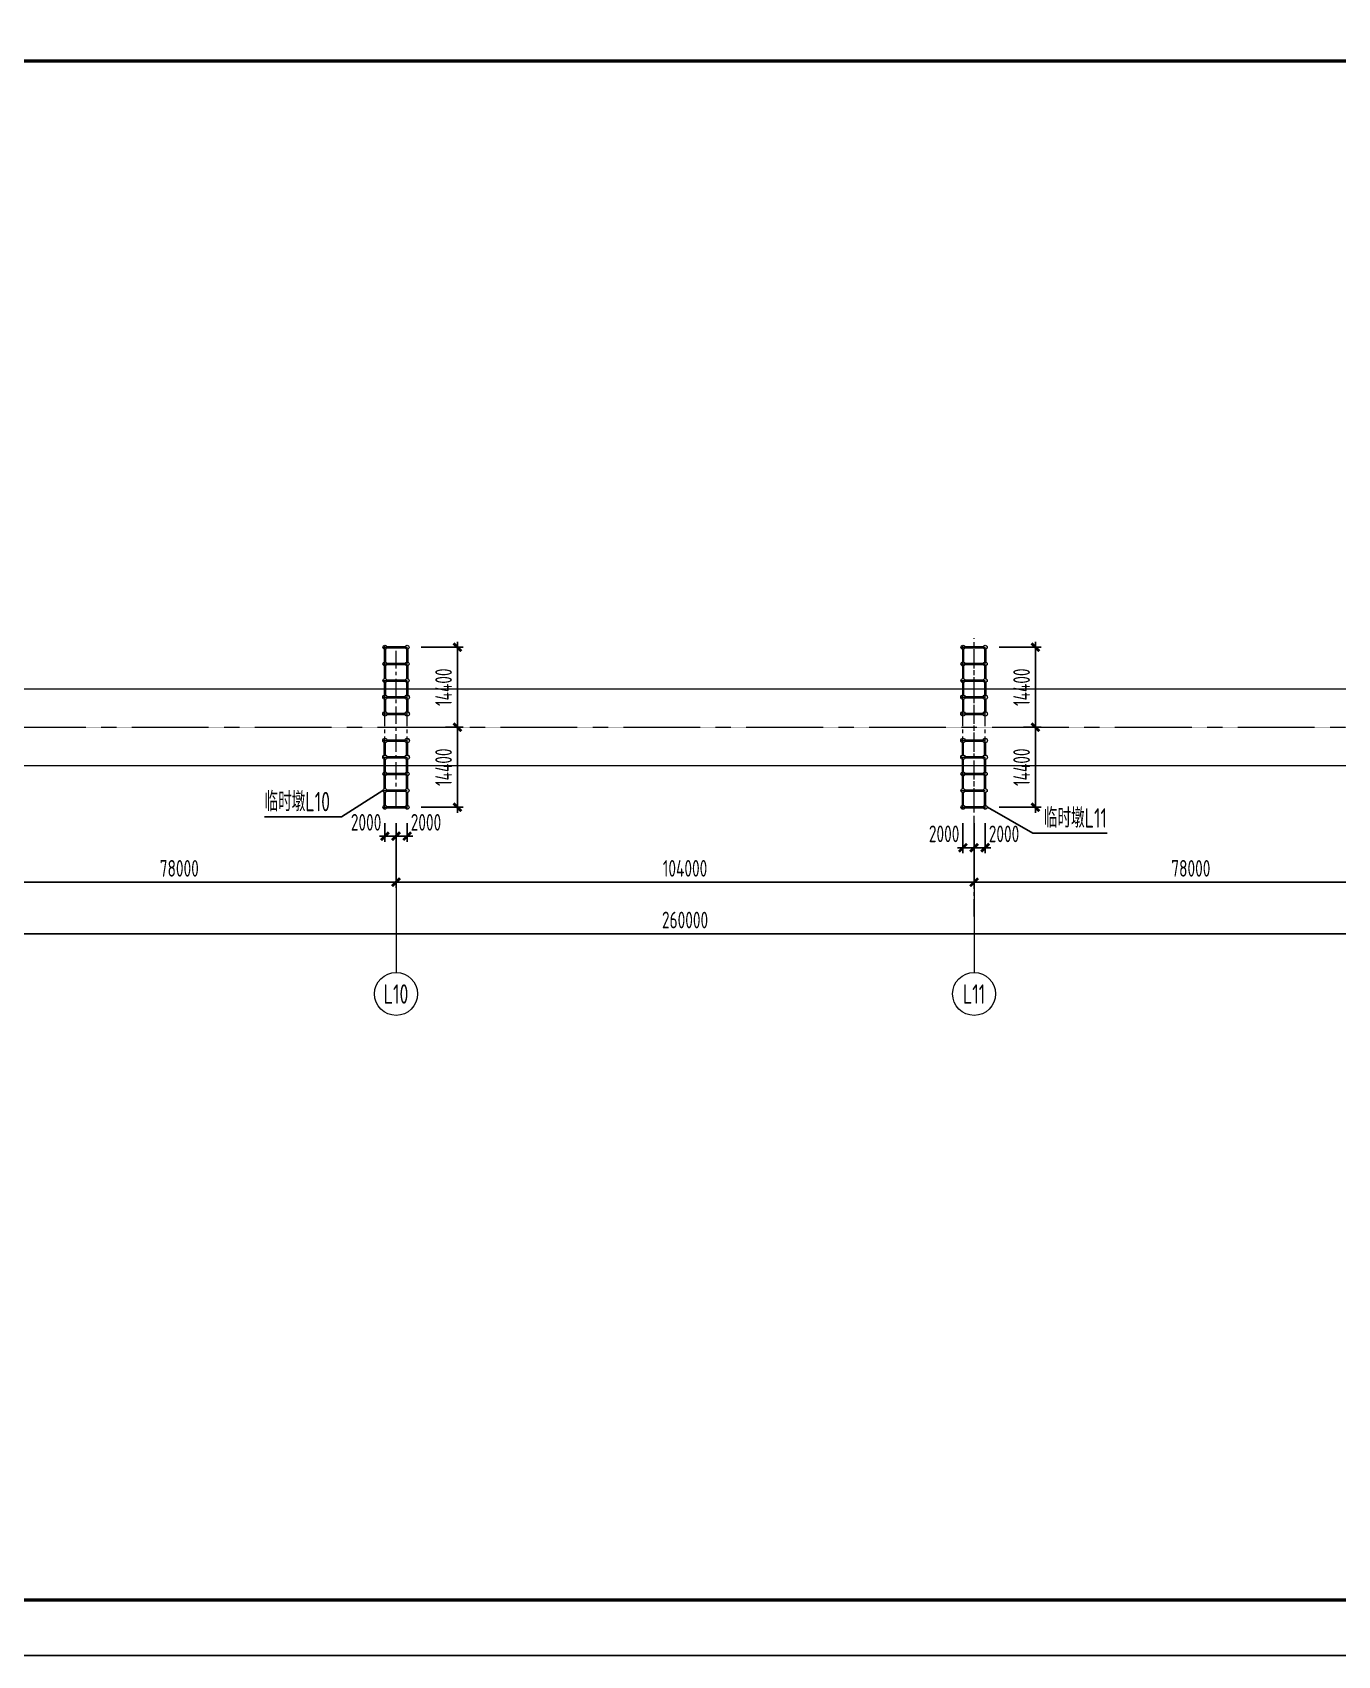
# Model space of a CAD drawing. Extents: x -2876908 to 633791, y -1383861 to 872234.
# Drawn here: x -611232 to -376429, y 278234 to 570384 of the extents above; entities that cross this region are included whole.
import ezdxf
from ezdxf.enums import TextEntityAlignment as Align

# ---------------------------------------------------------------- set-up
doc = ezdxf.new("R2010")
doc.units = 0
doc.header["$LTSCALE"] = 5
doc.header["$MEASUREMENT"] = 0
doc.linetypes.add('CENTER', pattern=[2, 1.25, -0.25, 0.25, -0.25])
doc.linetypes.add('DASHED', pattern=[0.75, 0.5, -0.25])
doc.layers.get('0').update_dxf_attribs({"linetype": 'CONTINUOUS', "lineweight": 25})
doc.layers.get('DEFPOINTS').update_dxf_attribs({"color": 35, "linetype": 'CONTINUOUS', "lineweight": 13})
for name, color, linetype, lineweight in [('1粗实线', 1, 'CONTINUOUS', 30), ('3中心线', 6, 'CENTER', 18), ('4虚线', 2, 'DASHED', 18), ('5标注', 3, 'CONTINUOUS', 15), ('6文本', 7, 'CONTINUOUS', 15), ('8轮廓线', 4, 'CONTINUOUS', 15), ('DIM', 3, 'CONTINUOUS', 0), ('HFZT', 5, 'CONTINUOUS', 15)]:
    doc.layers.add(name, color=color, linetype=linetype, lineweight=lineweight)
doc.styles.add('TSSD_Dimension', font='tssdeng.shx', dxfattribs={"width": 0.7, "bigfont": 'hztxt.shx'})
doc.styles.add('TSSD_NORM', font='tssdeng.shx', dxfattribs={"width": 0.7, "bigfont": 'hztxt.shx'})
doc.dimstyles.new('TSSD_100_100', dxfattribs={"dimtxt": 300, "dimasz": 100, "dimexe": 100, "dimexo": 250, "dimgap": 100, "dimtad": 1, "dimdec": 0, "dimzin": 0, "dimdsep": 46, "dimtxsty": 'TSSD_Dimension', "dimblk": 'ARCHTICK', "dimblk1": 'ARCHTICK', "dimblk2": 'ARCHTICK', "dimcen": 0, "dimdle": 100, "dimclrt": 7, "dimadec": 0, "dimazin": 0, "dimtfac": 1, "dimtdec": 0, "dimtix": 1, "dimtmove": 2, "dimatfit": 3, "dimfxl": 1, "dimtolj": 1, "dimtzin": 0, "dimarcsym": 0})

# ---------------------------------------------------------------- blocks, each defined once
blk = doc.blocks.new('图框')
blk.add_line((81210, -10000), (-1573790, -10000))
at = {"color": 7, "linetype": 'Continuous'}
blk.add_lwpolyline([(-1598790, -10000), (-1598790, 287000), (81210, 287000), (81210, -10000), (-1598790, -10000)], dxfattribs=at)
at = {"layer": '1粗实线', "color": 7, "linetype": 'Continuous', "const_width": 600}
blk.add_lwpolyline([(-1573790, 0), (-1573790, 277000), (71210, 277000), (71210, 0), (-1573790, 0)], dxfattribs=at)
at = {"layer": 'HFZT', "color": 2, "style": 'TSSD_NORM', "width": 0.7}
for tag, height, p in [('比例尺', 2500, (63962, 21000)), ('图名', 4000, (-19528, 4250)), ('图号', 2500, (36224, 7000)), ('日期', 2500, (63962, 7000))]:
    blk.add_attdef(tag, text='', height=height, dxfattribs=at).set_placement(p, align=Align.MIDDLE)
blk = doc.blocks.new('平面图')
at = {"layer": '3中心线'}
blk.add_lwpolyline([(-1432236, 0), (212764, 0)], dxfattribs=at)
at = {"layer": '8轮廓线'}
for points in [[(-1432236, 6900), (212764, 6900)], [(-1432236, -6900), (212764, -6900)]]:
    blk.add_lwpolyline(points, dxfattribs=at)
blk = doc.blocks.new('_ArchTick')
at = {"color": 0, "linetype": 'ByBlock', "const_width": 0.5}
blk.add_lwpolyline([(-0.71, -0.71), (0.71, 0.71)], dxfattribs=at)
blk = doc.blocks.new('*D67')
at = {"layer": 'DEFPOINTS', "color": 0, "transparency": 16777216}
for p in [(-623821, 430578), (-545821, 430578), (-545821, 417425)]:
    blk.add_point(p, dxfattribs=at)
at = {"layer": 'DIM', "color": 0, "linetype": 'ByBlock', "lineweight": -2, "transparency": 16777216}
blk.add_line((-623821, 428078), (-623821, 416425), dxfattribs=at)
at = {"layer": 'DIM', "color": 0, "lineweight": -2, "transparency": 16777216}
for p, q in [((-545821, 428078), (-545821, 416425)), ((-624821, 417425), (-544821, 417425))]:
    blk.add_line(p, q, dxfattribs=at)
at = {"layer": 'DIM', "color": 0, "lineweight": -2, "transparency": 16777216, "xscale": 1000, "yscale": 1000, "zscale": 1000, "rotation": 180}
blk.add_blockref('_ArchTick', (-623821, 417425), dxfattribs=at)
at = {"layer": 'DIM', "color": 0, "lineweight": -2, "transparency": 16777216, "xscale": 1000, "yscale": 1000, "zscale": 1000}
blk.add_blockref('_ArchTick', (-545821, 417425), dxfattribs=at)
at = {"layer": 'DIM', "color": 7, "transparency": 16777216, "insert": (-584821, 419925), "char_height": 3000, "attachment_point": 5, "style": 'TSSD_Dimension'}
blk.add_mtext('\\A1;78000', dxfattribs=at)
blk = doc.blocks.new('*D68')
at = {"layer": 'DEFPOINTS', "color": 0, "transparency": 16777216}
for p in [(-545821, 430578), (-441821, 430578), (-441821, 417425)]:
    blk.add_point(p, dxfattribs=at)
at = {"layer": 'DIM', "color": 0, "linetype": 'ByBlock', "lineweight": -2, "transparency": 16777216}
blk.add_line((-545821, 428078), (-545821, 416425), dxfattribs=at)
at = {"layer": 'DIM', "color": 0, "lineweight": -2, "transparency": 16777216}
for p, q in [((-441821, 428078), (-441821, 416425)), ((-546821, 417425), (-440821, 417425))]:
    blk.add_line(p, q, dxfattribs=at)
at = {"layer": 'DIM', "color": 0, "lineweight": -2, "transparency": 16777216, "xscale": 1000, "yscale": 1000, "zscale": 1000, "rotation": 180}
blk.add_blockref('_ArchTick', (-545821, 417425), dxfattribs=at)
at = {"layer": 'DIM', "color": 0, "lineweight": -2, "transparency": 16777216, "xscale": 1000, "yscale": 1000, "zscale": 1000}
blk.add_blockref('_ArchTick', (-441821, 417425), dxfattribs=at)
at = {"layer": 'DIM', "color": 7, "transparency": 16777216, "insert": (-493821, 419925), "char_height": 3000, "attachment_point": 5, "style": 'TSSD_Dimension'}
blk.add_mtext('\\A1;104000', dxfattribs=at)
blk = doc.blocks.new('*D69')
at = {"layer": 'DEFPOINTS', "color": 0, "transparency": 16777216}
for p in [(-441821, 430578), (-363821, 430578), (-363821, 417425)]:
    blk.add_point(p, dxfattribs=at)
at = {"layer": 'DIM', "color": 0, "linetype": 'ByBlock', "lineweight": -2, "transparency": 16777216}
blk.add_line((-441821, 428078), (-441821, 416425), dxfattribs=at)
at = {"layer": 'DIM', "color": 0, "lineweight": -2, "transparency": 16777216}
for p, q in [((-363821, 428078), (-363821, 416425)), ((-442821, 417425), (-362821, 417425))]:
    blk.add_line(p, q, dxfattribs=at)
at = {"layer": 'DIM', "color": 0, "lineweight": -2, "transparency": 16777216, "xscale": 1000, "yscale": 1000, "zscale": 1000, "rotation": 180}
blk.add_blockref('_ArchTick', (-441821, 417425), dxfattribs=at)
at = {"layer": 'DIM', "color": 0, "lineweight": -2, "transparency": 16777216, "xscale": 1000, "yscale": 1000, "zscale": 1000}
blk.add_blockref('_ArchTick', (-363821, 417425), dxfattribs=at)
at = {"layer": 'DIM', "color": 7, "transparency": 16777216, "insert": (-402821, 419925), "char_height": 3000, "attachment_point": 5, "style": 'TSSD_Dimension'}
blk.add_mtext('\\A1;78000', dxfattribs=at)
blk = doc.blocks.new('*D80')
at = {"layer": 'DEFPOINTS', "color": 0, "transparency": 16777216}
for p in [(-623821, 431025), (-363821, 430928), (-363821, 408125)]:
    blk.add_point(p, dxfattribs=at)
at = {"layer": 'DIM', "color": 0, "linetype": 'ByBlock', "lineweight": -2, "transparency": 16777216}
blk.add_line((-623821, 428525), (-623821, 407125), dxfattribs=at)
at = {"layer": 'DIM', "color": 0, "lineweight": -2, "transparency": 16777216}
for p, q in [((-363821, 428428), (-363821, 407125)), ((-624821, 408125), (-362821, 408125))]:
    blk.add_line(p, q, dxfattribs=at)
at = {"layer": 'DIM', "color": 0, "lineweight": -2, "transparency": 16777216, "xscale": 1000, "yscale": 1000, "zscale": 1000, "rotation": 180}
blk.add_blockref('_ArchTick', (-623821, 408125), dxfattribs=at)
at = {"layer": 'DIM', "color": 0, "lineweight": -2, "transparency": 16777216, "xscale": 1000, "yscale": 1000, "zscale": 1000}
blk.add_blockref('_ArchTick', (-363821, 408125), dxfattribs=at)
at = {"layer": 'DIM', "color": 7, "transparency": 16777216, "insert": (-493821, 410625), "char_height": 3000, "attachment_point": 5, "style": 'TSSD_Dimension'}
blk.add_mtext('\\A1;260000', dxfattribs=at)
blk = doc.blocks.new('F3T')
at = {"layer": '5标注'}
for p, q in [((-476808, 14863), (-476808, -408)), ((-372808, 14863), (-372808, -408))]:
    blk.add_line(p, q, dxfattribs=at)
for centre in [(-476808, -4271), (-372808, -4271)]:
    blk.add_circle(centre, 3863, dxfattribs=at)
at = {"layer": '5标注', "style": 'TSSD_NORM', "width": 0.7}
for s, p in [('L10', (-476808, -4278)), ('L11', (-372808, -4278))]:
    blk.add_text(s, height=3500, dxfattribs=at).set_placement(p, align=Align.MIDDLE_CENTER)
blk = doc.blocks.new('*D1869')
at = {"layer": 'DEFPOINTS', "color": 0, "transparency": 16777216}
for p in [(-547821, 430578), (-545821, 430578), (-545821, 425712)]:
    blk.add_point(p, dxfattribs=at)
at = {"layer": 'DIM', "color": 0, "linetype": 'ByBlock', "lineweight": -2, "transparency": 16777216}
blk.add_line((-547821, 428078), (-547821, 424712), dxfattribs=at)
at = {"layer": 'DIM', "color": 0, "lineweight": -2, "transparency": 16777216}
for p, q in [((-545821, 428078), (-545821, 424712)), ((-547821, 425712), (-548821, 425712)), ((-547821, 425712), (-545821, 425712)), ((-545821, 425712), (-544821, 425712))]:
    blk.add_line(p, q, dxfattribs=at)
at = {"layer": 'DIM', "color": 0, "lineweight": -2, "transparency": 16777216, "xscale": 1000, "yscale": 1000, "zscale": 1000}
blk.add_blockref('_ArchTick', (-547821, 425712), dxfattribs=at)
at = {"layer": 'DIM', "color": 0, "lineweight": -2, "transparency": 16777216, "xscale": 1000, "yscale": 1000, "zscale": 1000, "rotation": 180}
blk.add_blockref('_ArchTick', (-545821, 425712), dxfattribs=at)
at = {"layer": 'DIM', "color": 7, "transparency": 16777216, "insert": (-551210, 428212), "char_height": 3000, "attachment_point": 5, "style": 'TSSD_Dimension'}
blk.add_mtext('\\A1;2000', dxfattribs=at)
blk = doc.blocks.new('*D1870')
at = {"layer": 'DEFPOINTS', "color": 0, "transparency": 16777216}
for p in [(-545821, 430578), (-543821, 430578), (-543821, 425712)]:
    blk.add_point(p, dxfattribs=at)
at = {"layer": 'DIM', "color": 0, "linetype": 'ByBlock', "lineweight": -2, "transparency": 16777216}
blk.add_line((-545821, 428078), (-545821, 424712), dxfattribs=at)
at = {"layer": 'DIM', "color": 0, "lineweight": -2, "transparency": 16777216}
for p, q in [((-543821, 428078), (-543821, 424712)), ((-546821, 425712), (-542821, 425712))]:
    blk.add_line(p, q, dxfattribs=at)
at = {"layer": 'DIM', "color": 0, "lineweight": -2, "transparency": 16777216, "xscale": 1000, "yscale": 1000, "zscale": 1000, "rotation": 180}
blk.add_blockref('_ArchTick', (-545821, 425712), dxfattribs=at)
at = {"layer": 'DIM', "color": 0, "lineweight": -2, "transparency": 16777216, "xscale": 1000, "yscale": 1000, "zscale": 1000}
blk.add_blockref('_ArchTick', (-543821, 425712), dxfattribs=at)
at = {"layer": 'DIM', "color": 7, "transparency": 16777216, "insert": (-540433, 428212), "char_height": 3000, "attachment_point": 5, "style": 'TSSD_Dimension'}
blk.add_mtext('\\A1;2000', dxfattribs=at)
blk = doc.blocks.new('*D1871')
at = {"layer": 'DEFPOINTS', "color": 0, "transparency": 16777216}
for p in [(-443821, 430578), (-441821, 430578), (-441821, 423635)]:
    blk.add_point(p, dxfattribs=at)
at = {"layer": 'DIM', "color": 0, "linetype": 'ByBlock', "lineweight": -2, "transparency": 16777216}
blk.add_line((-443821, 428078), (-443821, 422635), dxfattribs=at)
at = {"layer": 'DIM', "color": 0, "lineweight": -2, "transparency": 16777216}
for p, q in [((-441821, 428078), (-441821, 422635)), ((-443821, 423635), (-444821, 423635)), ((-443821, 423635), (-441821, 423635)), ((-441821, 423635), (-440821, 423635))]:
    blk.add_line(p, q, dxfattribs=at)
at = {"layer": 'DIM', "color": 0, "lineweight": -2, "transparency": 16777216, "xscale": 1000, "yscale": 1000, "zscale": 1000}
blk.add_blockref('_ArchTick', (-443821, 423635), dxfattribs=at)
at = {"layer": 'DIM', "color": 0, "lineweight": -2, "transparency": 16777216, "xscale": 1000, "yscale": 1000, "zscale": 1000, "rotation": 180}
blk.add_blockref('_ArchTick', (-441821, 423635), dxfattribs=at)
at = {"layer": 'DIM', "color": 7, "transparency": 16777216, "insert": (-447210, 426135), "char_height": 3000, "attachment_point": 5, "style": 'TSSD_Dimension'}
blk.add_mtext('\\A1;2000', dxfattribs=at)
blk = doc.blocks.new('*D1872')
at = {"layer": 'DEFPOINTS', "color": 0, "transparency": 16777216}
for p in [(-441821, 430578), (-439821, 430578), (-439821, 423635)]:
    blk.add_point(p, dxfattribs=at)
at = {"layer": 'DIM', "color": 0, "linetype": 'ByBlock', "lineweight": -2, "transparency": 16777216}
blk.add_line((-441821, 428078), (-441821, 422635), dxfattribs=at)
at = {"layer": 'DIM', "color": 0, "lineweight": -2, "transparency": 16777216}
for p, q in [((-439821, 428078), (-439821, 422635)), ((-442821, 423635), (-438821, 423635))]:
    blk.add_line(p, q, dxfattribs=at)
at = {"layer": 'DIM', "color": 0, "lineweight": -2, "transparency": 16777216, "xscale": 1000, "yscale": 1000, "zscale": 1000, "rotation": 180}
blk.add_blockref('_ArchTick', (-441821, 423635), dxfattribs=at)
at = {"layer": 'DIM', "color": 0, "lineweight": -2, "transparency": 16777216, "xscale": 1000, "yscale": 1000, "zscale": 1000}
blk.add_blockref('_ArchTick', (-439821, 423635), dxfattribs=at)
at = {"layer": 'DIM', "color": 7, "transparency": 16777216, "insert": (-436433, 426135), "char_height": 3000, "attachment_point": 5, "style": 'TSSD_Dimension'}
blk.add_mtext('\\A1;2000', dxfattribs=at)
blk = doc.blocks.new('*D1877')
at = {"layer": 'DEFPOINTS', "color": 0, "transparency": 16777216}
for p in [(-539400, 445328), (-534770, 445328), (-543821, 430928)]:
    blk.add_point(p, dxfattribs=at)
at = {"layer": 'DIM', "color": 0, "lineweight": -2, "transparency": 16777216}
for p, q in [((-536900, 445328), (-533770, 445328)), ((-534770, 429928), (-534770, 446328))]:
    blk.add_line(p, q, dxfattribs=at)
at = {"layer": 'DIM', "color": 0, "linetype": 'ByBlock', "lineweight": -2, "transparency": 16777216}
blk.add_line((-541321, 430928), (-533770, 430928), dxfattribs=at)
at = {"layer": 'DIM', "color": 0, "lineweight": -2, "transparency": 16777216, "xscale": 1000, "yscale": 1000, "zscale": 1000}
for p, rotation in [((-534770, 445328), 90), ((-534770, 430928), 270)]:
    blk.add_blockref('_ArchTick', p, dxfattribs=dict(at, rotation=rotation))
at = {"layer": 'DIM', "color": 7, "transparency": 16777216, "insert": (-537270, 438128), "char_height": 3000, "attachment_point": 5, "rotation": 90, "style": 'TSSD_Dimension'}
blk.add_mtext('\\A1;14400', dxfattribs=at)
blk = doc.blocks.new('*D1878')
at = {"layer": 'DEFPOINTS', "color": 0, "transparency": 16777216}
for p in [(-543821, 459728), (-534770, 459728), (-539400, 445328)]:
    blk.add_point(p, dxfattribs=at)
at = {"layer": 'DIM', "color": 0, "lineweight": -2, "transparency": 16777216}
for p, q in [((-541321, 459728), (-533770, 459728)), ((-534770, 444328), (-534770, 460728))]:
    blk.add_line(p, q, dxfattribs=at)
at = {"layer": 'DIM', "color": 0, "linetype": 'ByBlock', "lineweight": -2, "transparency": 16777216}
blk.add_line((-536900, 445328), (-533770, 445328), dxfattribs=at)
at = {"layer": 'DIM', "color": 0, "lineweight": -2, "transparency": 16777216, "xscale": 1000, "yscale": 1000, "zscale": 1000}
for p, rotation in [((-534770, 459728), 90), ((-534770, 445328), 270)]:
    blk.add_blockref('_ArchTick', p, dxfattribs=dict(at, rotation=rotation))
at = {"layer": 'DIM', "color": 7, "transparency": 16777216, "insert": (-537270, 452528), "char_height": 3000, "attachment_point": 5, "rotation": 90, "style": 'TSSD_Dimension'}
blk.add_mtext('\\A1;14400', dxfattribs=at)
blk = doc.blocks.new('*D1879')
at = {"layer": 'DEFPOINTS', "color": 0, "transparency": 16777216}
for p in [(-435400, 445328), (-430770, 445328), (-439821, 430928)]:
    blk.add_point(p, dxfattribs=at)
at = {"layer": 'DIM', "color": 0, "lineweight": -2, "transparency": 16777216}
for p, q in [((-432900, 445328), (-429770, 445328)), ((-430770, 429928), (-430770, 446328))]:
    blk.add_line(p, q, dxfattribs=at)
at = {"layer": 'DIM', "color": 0, "linetype": 'ByBlock', "lineweight": -2, "transparency": 16777216}
blk.add_line((-437321, 430928), (-429770, 430928), dxfattribs=at)
at = {"layer": 'DIM', "color": 0, "lineweight": -2, "transparency": 16777216, "xscale": 1000, "yscale": 1000, "zscale": 1000}
for p, rotation in [((-430770, 445328), 90), ((-430770, 430928), 270)]:
    blk.add_blockref('_ArchTick', p, dxfattribs=dict(at, rotation=rotation))
at = {"layer": 'DIM', "color": 7, "transparency": 16777216, "insert": (-433270, 438128), "char_height": 3000, "attachment_point": 5, "rotation": 90, "style": 'TSSD_Dimension'}
blk.add_mtext('\\A1;14400', dxfattribs=at)
blk = doc.blocks.new('*D1880')
at = {"layer": 'DEFPOINTS', "color": 0, "transparency": 16777216}
for p in [(-439821, 459728), (-430770, 459728), (-435400, 445328)]:
    blk.add_point(p, dxfattribs=at)
at = {"layer": 'DIM', "color": 0, "lineweight": -2, "transparency": 16777216}
for p, q in [((-437321, 459728), (-429770, 459728)), ((-430770, 444328), (-430770, 460728))]:
    blk.add_line(p, q, dxfattribs=at)
at = {"layer": 'DIM', "color": 0, "linetype": 'ByBlock', "lineweight": -2, "transparency": 16777216}
blk.add_line((-432900, 445328), (-429770, 445328), dxfattribs=at)
at = {"layer": 'DIM', "color": 0, "lineweight": -2, "transparency": 16777216, "xscale": 1000, "yscale": 1000, "zscale": 1000}
for p, rotation in [((-430770, 459728), 90), ((-430770, 445328), 270)]:
    blk.add_blockref('_ArchTick', p, dxfattribs=dict(at, rotation=rotation))
at = {"layer": 'DIM', "color": 7, "transparency": 16777216, "insert": (-433270, 452528), "char_height": 3000, "attachment_point": 5, "rotation": 90, "style": 'TSSD_Dimension'}
blk.add_mtext('\\A1;14400', dxfattribs=at)

msp = doc.modelspace()

# ---------------------------------------------------------------- linework, layer by layer
at = {"layer": '3中心线', "ltscale": 500}
for p, q in [((-548221.088, 459727.767), (-543421.088, 459727.767)), ((-547821.088, 430527.773), (-547821.088, 460042.767)), ((-545821.088, 430927.773), (-545821.088, 459727.767)), ((-543821.088, 430527.773), (-543821.088, 459727.767)), ((-444221.088, 459727.767), (-439421.088, 459727.767)), ((-443821.088, 430527.773), (-443821.088, 460042.767)), ((-441821.088, 411240.199), (-441821.088, 461380.235)), ((-441821.088, 430927.773), (-441821.088, 459727.767)), ((-439821.088, 430527.773), (-439821.088, 459727.767)), ((-548221.088, 456727.767), (-543421.088, 456727.767)), ((-444221.088, 456727.767), (-439421.088, 456727.767)), ((-548221.088, 453727.767), (-543421.088, 453727.767)), ((-444221.088, 453727.767), (-439421.088, 453727.767)), ((-548221.088, 450727.767), (-543421.088, 450727.767)), ((-444221.088, 450727.767), (-439421.088, 450727.767)), ((-548221.088, 447727.767), (-543421.088, 447727.767)), ((-444221.088, 447727.767), (-439421.088, 447727.767)), ((-548221.088, 442927.773), (-543421.088, 442927.773)), ((-444221.088, 442927.773), (-439421.088, 442927.773)), ((-548221.088, 439927.773), (-543421.088, 439927.773)), ((-444221.088, 439927.773), (-439421.088, 439927.773)), ((-548221.088, 436927.773), (-543421.088, 436927.773)), ((-444221.088, 436927.773), (-439421.088, 436927.773)), ((-548221.088, 433927.773), (-543421.088, 433927.773)), ((-444221.088, 433927.773), (-439421.088, 433927.773)), ((-548221.088, 430927.773), (-543421.088, 430927.773)), ((-444221.088, 430927.773), (-439421.088, 430927.773))]:
    msp.add_line(p, q, dxfattribs=at)
at = {"layer": '4虚线', "ltscale": 500}
for p, q in [((-547924.588, 459382.966), (-547924.588, 457072.568)), ((-547717.588, 459382.966), (-547717.588, 457072.568)), ((-547476.287, 459831.267), (-544165.889, 459831.267)), ((-547476.287, 459624.267), (-544165.889, 459624.267)), ((-543924.588, 459382.966), (-543924.588, 457072.568)), ((-543717.588, 459382.966), (-543717.588, 457072.568)), ((-443924.588, 459382.966), (-443924.588, 457072.568)), ((-443717.588, 459382.966), (-443717.588, 457072.568)), ((-443476.287, 459831.267), (-440165.889, 459831.267)), ((-443476.287, 459624.267), (-440165.889, 459624.267)), ((-439924.588, 459382.966), (-439924.588, 457072.568)), ((-439717.588, 459382.966), (-439717.588, 457072.568)), ((-547924.588, 456382.966), (-547924.588, 454072.568)), ((-547717.588, 456382.966), (-547717.588, 454072.568)), ((-547476.287, 456831.267), (-544165.889, 456831.267)), ((-547476.287, 456624.267), (-544165.889, 456624.267)), ((-543924.588, 456382.966), (-543924.588, 454072.568)), ((-543717.588, 456382.966), (-543717.588, 454072.568)), ((-443924.588, 456382.966), (-443924.588, 454072.568)), ((-443717.588, 456382.966), (-443717.588, 454072.568)), ((-443476.287, 456831.267), (-440165.889, 456831.267)), ((-443476.287, 456624.267), (-440165.889, 456624.267)), ((-439924.588, 456382.966), (-439924.588, 454072.568)), ((-439717.588, 456382.966), (-439717.588, 454072.568)), ((-547924.588, 453382.966), (-547924.588, 451114.145)), ((-547717.588, 453382.966), (-547717.588, 451114.145)), ((-547476.287, 453831.267), (-544165.889, 453831.267)), ((-547476.287, 453624.267), (-544165.889, 453624.267)), ((-543924.588, 453382.966), (-543924.588, 451114.145)), ((-543717.588, 453382.966), (-543717.588, 451114.145)), ((-443924.588, 453382.966), (-443924.588, 451114.145)), ((-443717.588, 453382.966), (-443717.588, 451114.145)), ((-443476.287, 453831.267), (-440165.889, 453831.267)), ((-443476.287, 453624.267), (-440165.889, 453624.267)), ((-439924.588, 453382.966), (-439924.588, 451114.145)), ((-439717.588, 453382.966), (-439717.588, 451114.145)), ((-547924.588, 450341.389), (-547924.588, 448114.145)), ((-547717.588, 450341.389), (-547717.588, 448114.145)), ((-547434.71, 450831.267), (-544207.466, 450831.267)), ((-547434.71, 450624.267), (-544207.466, 450624.267)), ((-543924.588, 450341.389), (-543924.588, 448114.145)), ((-543717.588, 450341.389), (-543717.588, 448114.145)), ((-443924.588, 450341.389), (-443924.588, 448114.145)), ((-443717.588, 450341.389), (-443717.588, 448114.145)), ((-443434.71, 450831.267), (-440207.466, 450831.267)), ((-443434.71, 450624.267), (-440207.466, 450624.267)), ((-439924.588, 450341.389), (-439924.588, 448114.145)), ((-439717.588, 450341.389), (-439717.588, 448114.145)), ((-547434.71, 447831.267), (-544207.466, 447831.267)), ((-547434.71, 447624.267), (-544207.466, 447624.267)), ((-443434.71, 447831.267), (-440207.466, 447831.267)), ((-443434.71, 447624.267), (-440207.466, 447624.267)), ((-547924.588, 440314.151), (-547924.588, 442541.395)), ((-547717.588, 440314.151), (-547717.588, 442541.395)), ((-547434.71, 443031.273), (-544207.466, 443031.273)), ((-547434.71, 442824.273), (-544207.466, 442824.273)), ((-543924.588, 440314.151), (-543924.588, 442541.395)), ((-543717.588, 440314.151), (-543717.588, 442541.395)), ((-443924.588, 440314.151), (-443924.588, 442541.395)), ((-443717.588, 440314.151), (-443717.588, 442541.395)), ((-443434.71, 443031.273), (-440207.466, 443031.273)), ((-443434.71, 442824.273), (-440207.466, 442824.273)), ((-439924.588, 440314.151), (-439924.588, 442541.395)), ((-439717.588, 440314.151), (-439717.588, 442541.395)), ((-547924.588, 437272.574), (-547924.588, 439541.395)), ((-547717.588, 437272.574), (-547717.588, 439541.395)), ((-547434.71, 440031.273), (-544207.466, 440031.273)), ((-547434.71, 439824.273), (-544207.466, 439824.273)), ((-543924.588, 437272.574), (-543924.588, 439541.395)), ((-543717.588, 437272.574), (-543717.588, 439541.395)), ((-443924.588, 437272.574), (-443924.588, 439541.395)), ((-443717.588, 437272.574), (-443717.588, 439541.395)), ((-443434.71, 440031.273), (-440207.466, 440031.273)), ((-443434.71, 439824.273), (-440207.466, 439824.273)), ((-439924.588, 437272.574), (-439924.588, 439541.395)), ((-439717.588, 437272.574), (-439717.588, 439541.395)), ((-547924.588, 434272.574), (-547924.588, 436582.972)), ((-547717.588, 434272.574), (-547717.588, 436582.972)), ((-547476.287, 437031.273), (-544165.889, 437031.273)), ((-547476.287, 436824.273), (-544165.889, 436824.273)), ((-543924.588, 434272.574), (-543924.588, 436582.972)), ((-543717.588, 434272.574), (-543717.588, 436582.972)), ((-443924.588, 434272.574), (-443924.588, 436582.972)), ((-443717.588, 434272.574), (-443717.588, 436582.972)), ((-443476.287, 437031.273), (-440165.889, 437031.273)), ((-443476.287, 436824.273), (-440165.889, 436824.273)), ((-439924.588, 434272.574), (-439924.588, 436582.972)), ((-439717.588, 434272.574), (-439717.588, 436582.972)), ((-547924.588, 431272.574), (-547924.588, 433582.972)), ((-547717.588, 431272.574), (-547717.588, 433582.972)), ((-547476.287, 434031.273), (-544165.889, 434031.273)), ((-547476.287, 433824.273), (-544165.889, 433824.273)), ((-543924.588, 431272.574), (-543924.588, 433582.972)), ((-543717.588, 431272.574), (-543717.588, 433582.972)), ((-443924.588, 431272.574), (-443924.588, 433582.972)), ((-443717.588, 431272.574), (-443717.588, 433582.972)), ((-443476.287, 434031.273), (-440165.889, 434031.273)), ((-443476.287, 433824.273), (-440165.889, 433824.273)), ((-439924.588, 431272.574), (-439924.588, 433582.972)), ((-439717.588, 431272.574), (-439717.588, 433582.972)), ((-547476.287, 431031.273), (-544165.889, 431031.273)), ((-547476.287, 430824.273), (-544165.889, 430824.273)), ((-443476.287, 431031.273), (-440165.889, 431031.273)), ((-443476.287, 430824.273), (-440165.889, 430824.273))]:
    msp.add_line(p, q, dxfattribs=at)
at = {"layer": '8轮廓线'}
for p, q in [((-547930.588, 459384.824), (-547930.588, 457070.71)), ((-547711.588, 459384.824), (-547711.588, 457070.71)), ((-547478.145, 459837.267), (-544164.031, 459837.267)), ((-547478.145, 459618.267), (-544164.031, 459618.267)), ((-543930.588, 459384.824), (-543930.588, 457070.71)), ((-543711.588, 459384.824), (-543711.588, 457070.71)), ((-443930.588, 459384.824), (-443930.588, 457070.71)), ((-443711.588, 459384.824), (-443711.588, 457070.71)), ((-443478.145, 459837.267), (-440164.031, 459837.267)), ((-443478.145, 459618.267), (-440164.031, 459618.267)), ((-439930.588, 459384.824), (-439930.588, 457070.71)), ((-439711.588, 459384.824), (-439711.588, 457070.71)), ((-547930.588, 456384.824), (-547930.588, 454070.71)), ((-547711.588, 456384.824), (-547711.588, 454070.71)), ((-547478.145, 456837.267), (-544164.031, 456837.267)), ((-547478.145, 456618.267), (-544164.031, 456618.267)), ((-543930.588, 456384.824), (-543930.588, 454070.71)), ((-543711.588, 456384.824), (-543711.588, 454070.71)), ((-443930.588, 456384.824), (-443930.588, 454070.71)), ((-443711.588, 456384.824), (-443711.588, 454070.71)), ((-443478.145, 456837.267), (-440164.031, 456837.267)), ((-443478.145, 456618.267), (-440164.031, 456618.267)), ((-439930.588, 456384.824), (-439930.588, 454070.71)), ((-439711.588, 456384.824), (-439711.588, 454070.71)), ((-547930.588, 453384.824), (-547930.588, 451112.487)), ((-547711.588, 453384.824), (-547711.588, 451112.487)), ((-547478.145, 453837.267), (-544164.031, 453837.267)), ((-547478.145, 453618.267), (-544164.031, 453618.267)), ((-543930.588, 453384.824), (-543930.588, 451112.487)), ((-543711.588, 453384.824), (-543711.588, 451112.487)), ((-443930.588, 453384.824), (-443930.588, 451112.487)), ((-443711.588, 453384.824), (-443711.588, 451112.487)), ((-443478.145, 453837.267), (-440164.031, 453837.267)), ((-443478.145, 453618.267), (-440164.031, 453618.267)), ((-439930.588, 453384.824), (-439930.588, 451112.487)), ((-439711.588, 453384.824), (-439711.588, 451112.487)), ((-547930.588, 450343.047), (-547930.588, 448112.487)), ((-547711.588, 450343.047), (-547711.588, 448112.487)), ((-547436.367, 450837.267), (-544205.808, 450837.267)), ((-547436.367, 450618.267), (-544205.808, 450618.267)), ((-543930.588, 450343.047), (-543930.588, 448112.487)), ((-543711.588, 450343.047), (-543711.588, 448112.487)), ((-443930.588, 450343.047), (-443930.588, 448112.487)), ((-443711.588, 450343.047), (-443711.588, 448112.487)), ((-443436.367, 450837.267), (-440205.808, 450837.267)), ((-443436.367, 450618.267), (-440205.808, 450618.267)), ((-439930.588, 450343.047), (-439930.588, 448112.487)), ((-439711.588, 450343.047), (-439711.588, 448112.487)), ((-547436.367, 447837.267), (-544205.808, 447837.267)), ((-547436.367, 447618.267), (-544205.808, 447618.267)), ((-443436.367, 447837.267), (-440205.808, 447837.267)), ((-443436.367, 447618.267), (-440205.808, 447618.267)), ((-547930.588, 440312.494), (-547930.588, 442543.053)), ((-547711.588, 440312.494), (-547711.588, 442543.053)), ((-547436.367, 443037.273), (-544205.808, 443037.273)), ((-547436.367, 442818.273), (-544205.808, 442818.273)), ((-543930.588, 440312.494), (-543930.588, 442543.053)), ((-543711.588, 440312.494), (-543711.588, 442543.053)), ((-443930.588, 440312.494), (-443930.588, 442543.053)), ((-443711.588, 440312.494), (-443711.588, 442543.053)), ((-443436.367, 443037.273), (-440205.808, 443037.273)), ((-443436.367, 442818.273), (-440205.808, 442818.273)), ((-439930.588, 440312.494), (-439930.588, 442543.053)), ((-439711.588, 440312.494), (-439711.588, 442543.053)), ((-547930.588, 437270.716), (-547930.588, 439543.053)), ((-547711.588, 437270.716), (-547711.588, 439543.053)), ((-547436.367, 440037.273), (-544205.808, 440037.273)), ((-547436.367, 439818.273), (-544205.808, 439818.273)), ((-543930.588, 437270.716), (-543930.588, 439543.053)), ((-543711.588, 437270.716), (-543711.588, 439543.053)), ((-443930.588, 437270.716), (-443930.588, 439543.053)), ((-443711.588, 437270.716), (-443711.588, 439543.053)), ((-443436.367, 440037.273), (-440205.808, 440037.273)), ((-443436.367, 439818.273), (-440205.808, 439818.273)), ((-439930.588, 437270.716), (-439930.588, 439543.053)), ((-439711.588, 437270.716), (-439711.588, 439543.053)), ((-547930.588, 434270.716), (-547930.588, 436584.83)), ((-547711.588, 434270.716), (-547711.588, 436584.83)), ((-547478.145, 437037.273), (-544164.031, 437037.273)), ((-547478.145, 436818.273), (-544164.031, 436818.273)), ((-543930.588, 434270.716), (-543930.588, 436584.83)), ((-543711.588, 434270.716), (-543711.588, 436584.83)), ((-443930.588, 434270.716), (-443930.588, 436584.83)), ((-443711.588, 434270.716), (-443711.588, 436584.83)), ((-443478.145, 437037.273), (-440164.031, 437037.273)), ((-443478.145, 436818.273), (-440164.031, 436818.273)), ((-439930.588, 434270.716), (-439930.588, 436584.83)), ((-439711.588, 434270.716), (-439711.588, 436584.83)), ((-547930.588, 431270.716), (-547930.588, 433584.83)), ((-547711.588, 431270.716), (-547711.588, 433584.83)), ((-547478.145, 434037.273), (-544164.031, 434037.273)), ((-547478.145, 433818.273), (-544164.031, 433818.273)), ((-543930.588, 431270.716), (-543930.588, 433584.83)), ((-543711.588, 431270.716), (-543711.588, 433584.83)), ((-443930.588, 431270.716), (-443930.588, 433584.83)), ((-443711.588, 431270.716), (-443711.588, 433584.83)), ((-443478.145, 434037.273), (-440164.031, 434037.273)), ((-443478.145, 433818.273), (-440164.031, 433818.273)), ((-439930.588, 431270.716), (-439930.588, 433584.83)), ((-439711.588, 431270.716), (-439711.588, 433584.83)), ((-547478.145, 431037.273), (-544164.031, 431037.273)), ((-547478.145, 430818.273), (-544164.031, 430818.273)), ((-443478.145, 431037.273), (-440164.031, 431037.273)), ((-443478.145, 430818.273), (-440164.031, 430818.273))]:
    msp.add_line(p, q, dxfattribs=at)
for centre, radius in [((-547821.088, 459727.767), 360), ((-547821.088, 459727.767), 350), ((-543821.088, 459727.767), 360), ((-543821.088, 459727.767), 350), ((-443821.088, 459727.767), 360), ((-443821.088, 459727.767), 350), ((-439821.088, 459727.767), 360), ((-439821.088, 459727.767), 350), ((-547821.088, 456727.767), 360), ((-547821.088, 456727.767), 350), ((-543821.088, 456727.767), 360), ((-543821.088, 456727.767), 350), ((-443821.088, 456727.767), 360), ((-443821.088, 456727.767), 350), ((-439821.088, 456727.767), 360), ((-439821.088, 456727.767), 350), ((-547821.088, 453727.767), 360), ((-547821.088, 453727.767), 350), ((-543821.088, 453727.767), 360), ((-543821.088, 453727.767), 350), ((-443821.088, 453727.767), 360), ((-443821.088, 453727.767), 350), ((-439821.088, 453727.767), 360), ((-439821.088, 453727.767), 350), ((-547821.088, 450727.767), 400), ((-547821.088, 450727.767), 390), ((-543821.088, 450727.767), 400), ((-543821.088, 450727.767), 390), ((-443821.088, 450727.767), 400), ((-443821.088, 450727.767), 390), ((-439821.088, 450727.767), 400), ((-439821.088, 450727.767), 390), ((-547821.088, 447727.767), 400), ((-547821.088, 447727.767), 390), ((-543821.088, 447727.767), 400), ((-543821.088, 447727.767), 390), ((-443821.088, 447727.767), 400), ((-443821.088, 447727.767), 390), ((-439821.088, 447727.767), 400), ((-439821.088, 447727.767), 390), ((-547821.088, 442927.773), 400), ((-547821.088, 442927.773), 390), ((-543821.088, 442927.773), 400), ((-543821.088, 442927.773), 390), ((-443821.088, 442927.773), 400), ((-443821.088, 442927.773), 390), ((-439821.088, 442927.773), 400), ((-439821.088, 442927.773), 390), ((-547821.088, 439927.773), 400), ((-547821.088, 439927.773), 390), ((-543821.088, 439927.773), 400), ((-543821.088, 439927.773), 390), ((-443821.088, 439927.773), 400), ((-443821.088, 439927.773), 390), ((-439821.088, 439927.773), 400), ((-439821.088, 439927.773), 390), ((-547821.088, 436927.773), 360), ((-547821.088, 436927.773), 350), ((-543821.088, 436927.773), 360), ((-543821.088, 436927.773), 350), ((-443821.088, 436927.773), 360), ((-443821.088, 436927.773), 350), ((-439821.088, 436927.773), 360), ((-439821.088, 436927.773), 350), ((-547821.088, 433927.773), 360), ((-547821.088, 433927.773), 350), ((-543821.088, 433927.773), 360), ((-543821.088, 433927.773), 350), ((-443821.088, 433927.773), 360), ((-443821.088, 433927.773), 350), ((-439821.088, 433927.773), 360), ((-439821.088, 433927.773), 350), ((-547821.088, 430927.773), 360), ((-547821.088, 430927.773), 350), ((-543821.088, 430927.773), 360), ((-543821.088, 430927.773), 350), ((-443821.088, 430927.773), 360), ((-443821.088, 430927.773), 350), ((-439821.088, 430927.773), 360), ((-439821.088, 430927.773), 350)]:
    msp.add_circle(centre, radius, dxfattribs=at)

# ---------------------------------------------------------------- block references
msp.add_blockref('图框', (9028.284, 288233.761))
at = {"layer": '3中心线', "ltscale": 500}
msp.add_blockref('平面图', (-132525.75, 445327.77), dxfattribs=at)
at = {"layer": 'DIM'}
msp.add_blockref('F3T', (-69012.9, 401585.03), dxfattribs=at)

# ---------------------------------------------------------------- texts
at = {"layer": '6文本', "char_height": 3500, "attachment_point": 7, "style": 'TSSD_NORM'}
for s, insert in [('临时墩L10', (-569490.025, 430182.702, 40.489)), ('临时墩L11', (-429274.487, 427241.913, 40.489))]:
    msp.add_mtext(s, dxfattribs=dict(at, insert=insert))

# ---------------------------------------------------------------- dimensions: what is measured, and where the dimension line sits
at = {"layer": 'DIM'}
for base, p1, p2, picture, middle in [((-534770.183, 459727.767), (-539399.708, 445327.77), (-543821.088, 459727.767), '*D1878', (-537270.183, 452527.769)), ((-430770.183, 459727.767), (-435399.708, 445327.77), (-439821.088, 459727.767), '*D1880', (-433270.183, 452527.769)), ((-534770.183, 445327.77), (-543821.088, 430927.773), (-539399.708, 445327.77), '*D1877', (-537270.183, 438127.772)), ((-430770.183, 445327.77), (-439821.088, 430927.773), (-435399.708, 445327.77), '*D1879', (-433270.183, 438127.772))]:
    dim = msp.add_linear_dim(base=base, p1=p1, p2=p2, angle=90, dimstyle='TSSD_100_100', override={"dimtxt": 3000, "dimasz": 1000, "dimexe": 1000, "dimexo": 2500, "dimgap": 1000, "dimdle": 1000}, dxfattribs=at)
    dim.commit()
    dim.dimension.update_dxf_attribs({"geometry": picture, "text_midpoint": middle})
for base, p1, p2, picture, middle in [((-363821.145, 408124.878), (-623821.146, 431024.611), (-363821.145, 430927.77), '*D80', (-493821.145, 410624.878)), ((-545821.088, 417424.65), (-623821.146, 430577.773), (-545821.088, 430577.773), '*D67', (-584821.117, 419924.65)), ((-441821.088, 417424.65), (-545821.088, 430577.773), (-441821.088, 430577.773), '*D68', (-493821.088, 419924.65)), ((-363821.145, 417424.65), (-441821.088, 430577.773), (-363821.145, 430577.773), '*D69', (-402821.116, 419924.65))]:
    dim = msp.add_linear_dim(base=base, p1=p1, p2=p2, dimstyle='TSSD_100_100', override={"dimtxt": 3000, "dimasz": 1000, "dimexe": 1000, "dimexo": 2500, "dimgap": 1000, "dimdle": 1000}, dxfattribs=at)
    dim.commit()
    dim.dimension.update_dxf_attribs({"geometry": picture, "text_midpoint": middle})
for base, p1, p2, picture, middle in [((-545821.088, 425712.334), (-547821.088, 430577.773), (-545821.088, 430577.773), '*D1869', (-551209.549, 428212.334)), ((-543821.088, 425712.334), (-545821.088, 430577.773), (-543821.088, 430577.773), '*D1870', (-540432.626, 428212.334)), ((-441821.088, 423635.321), (-443821.088, 430577.773), (-441821.088, 430577.773), '*D1871', (-447209.549, 426135.321)), ((-439821.088, 423635.321), (-441821.088, 430577.773), (-439821.088, 430577.773), '*D1872', (-436432.626, 426135.321))]:
    dim = msp.add_linear_dim(base=base, p1=p1, p2=p2, dimstyle='TSSD_100_100', override={"dimtxt": 3000, "dimasz": 1000, "dimexe": 1000, "dimexo": 2500, "dimgap": 1000, "dimdle": 1000}, dxfattribs=at)
    dim.commit()
    dim.dimension.update_dxf_attribs({"geometry": picture, "text_midpoint": middle, "dimtype": 160})

# ---------------------------------------------------------------- leaders
at = {"layer": 'DIM', "annotation_type": 0, "has_hookline": 1}
for points, hookline_direction, text_width in [([(-548205.088, 433927.77, 40.489), (-555623.626, 429182.702, 40.489), (-556623.626, 429182.702, 40.489)], 1, 11866.399), ([(-439421.088, 430927.773, 40.489), (-431274.487, 426241.913, 40.489), (-430274.487, 426241.913, 40.489)], 0, 11395.245)]:
    msp.add_leader(points, dimstyle='TSSD_100_100', override={"dimtxt": 3000, "dimasz": 1000, "dimexe": 1000, "dimexo": 2500, "dimgap": 1000, "dimdle": 1000}, dxfattribs=dict(at, hookline_direction=hookline_direction, text_width=text_width))

doc.saveas('drawing.dxf')
